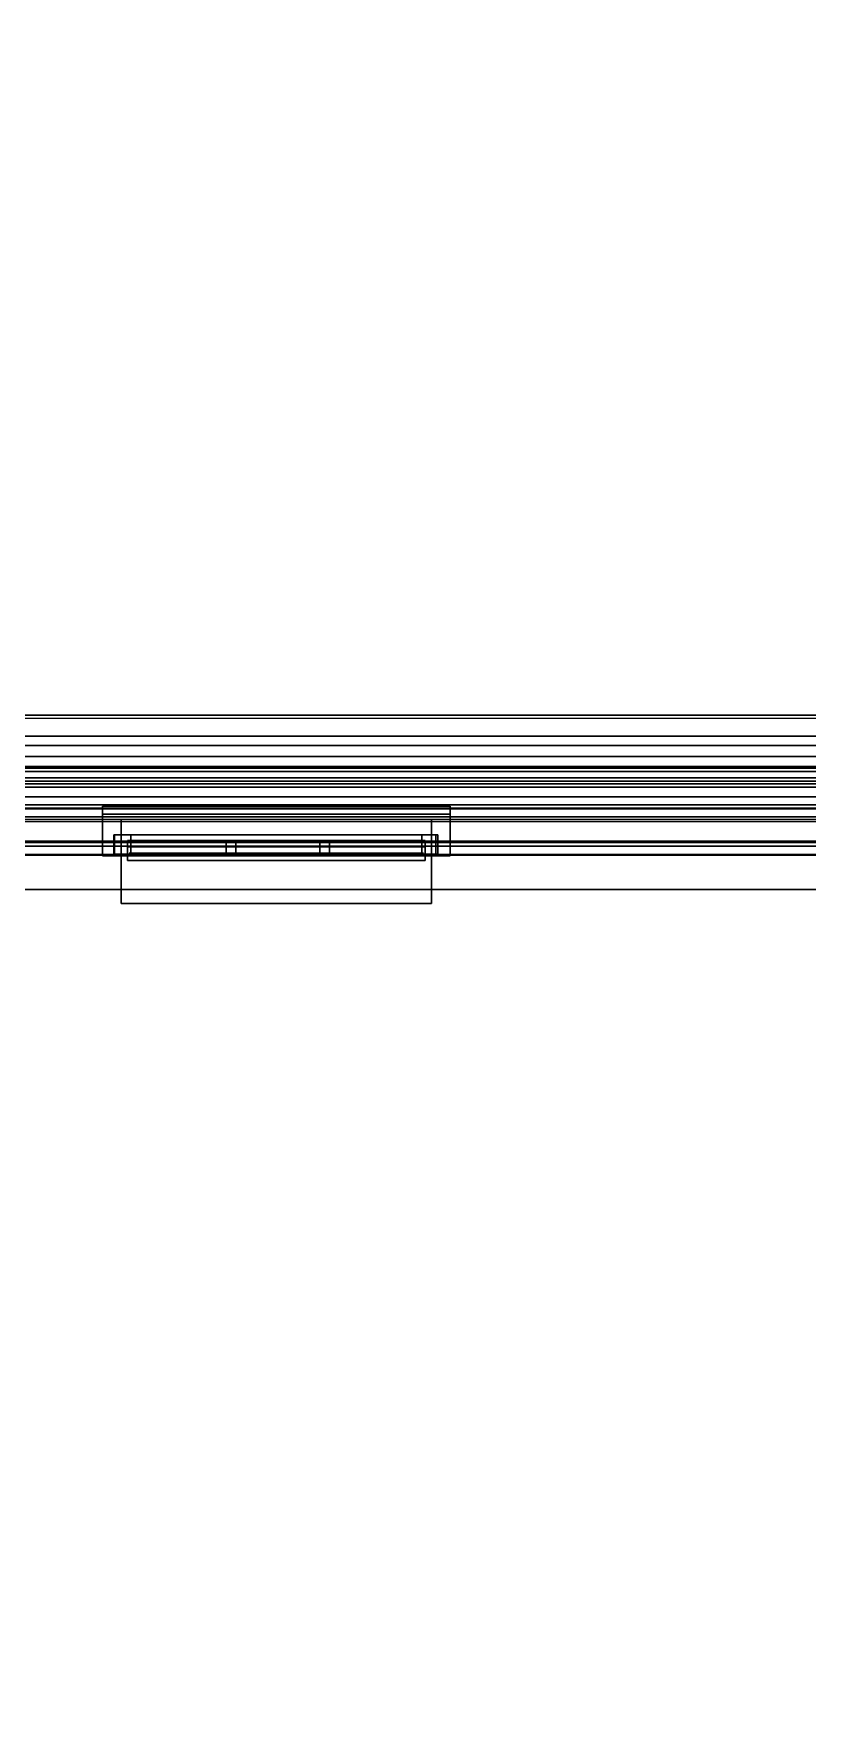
# Model space of a CAD drawing. Extents: x -152 to 154, y -106 to 95.
# Drawn here: x -74 to -50, y 43.2 to 95 of the extents above; entities that cross this region are included whole.
import ezdxf

# ---------------------------------------------------------------- set-up
doc = ezdxf.new("R2010")
doc.units = 0
for name, color, linetype in [('GLASS', 19, 'CONTINUOUS'), ('GROUND1', 253, 'CONTINUOUS'), ('ROOF1', 37, 'CONTINUOUS'), ('ROOF2', 59, 'CONTINUOUS'), ('WALL', 254, 'CONTINUOUS'), ('WALLBASE', 250, 'CONTINUOUS'), ('WALLCOV', 37, 'CONTINUOUS'), ('WALLVERT', 37, 'CONTINUOUS'), ('WINDOW', 9, 'CONTINUOUS')]:
    doc.layers.add(name, color=color, linetype=linetype)

msp = doc.modelspace()

# ---------------------------------------------------------------- linework, layer by layer
at = {"layer": 'GLASS'}
for points in [[(-71, 69.623505, 87), (-61.900002, 69.623505, 87), (-61.900002, 69.623505, 61), (-71, 69.623505, 61)], [(-71, 69.623505, 50), (-61.900002, 69.623505, 50), (-61.900002, 69.623505, 24), (-71, 69.623505, 24)], [(-71, 69.623505, 16.5), (-61.900002, 69.623505, 16.5), (-61.900002, 69.623505, 5.5), (-71, 69.623505, 5.5)]]:
    msp.add_3dface(points, dxfattribs=at)
at = {"layer": 'GROUND1', "invisible_edges": 8}
for points in [[(-151.5, 95, -0.075062), (-151.5, -80, -0.075062), (153.5, 95, -0.075062)], [(-151.5, -80, -0.075062), (-56.949997, -80, -0.075062), (153.5, 95, -0.075062)], [(-56.949997, -80, -0.075062), (-56.949997, -106, -0.075062), (153.5, 95, -0.075062)], [(153.5, 95, -0.075062), (-56.949997, -106, -0.075062), (58.949997, -80, -0.075062)]]:
    msp.add_3dface(points, dxfattribs=at)
at = {"layer": 'ROOF1'}
msp.add_3dface([(-81.527527, 10, 135.704529), (0.5, 10, 135.704529), (0.5, 70, 105.704536), (-126.5, 70, 105.704536)], dxfattribs=at)
at = {"layer": 'ROOF2'}
msp.add_3dface([(132.100006, -55.5, 107.236023), (132.100006, 73.800003, 107.236023), (-130, 73.800003, 107.236023), (-130, -55.5, 107.236023)], dxfattribs=at)
at = {"layer": 'WALL', "invisible_edges": 8}
for points in [[(-61.650002, 70.668549, 87.199997), (-77.75, 70.668549, 100), (-55.25, 70.668549, 100)], [(-71.25, 70.668549, 87.199997), (-77.75, 70.668549, 100), (-61.650002, 70.668549, 87.199997)], [(-71.25, 70.668549, 60.800003), (-77.75, 70.668549, 100), (-71.25, 70.668549, 87.199997)], [(-77.75, 70.668549, 55), (-71.25, 70.668549, 60.800003), (-55.25, 70.668549, 55)], [(-77.75, 70.668549, 55), (-77.75, 70.668549, 100), (-71.25, 70.668549, 60.800003)], [(-61.650002, 70.668549, 50.200001), (-77.75, 70.668549, 55), (-55.25, 70.668549, 55)], [(-71.25, 70.668549, 50.200001), (-77.75, 70.668549, 55), (-61.650002, 70.668549, 50.200001)], [(-71.25, 70.668549, 23.800003), (-77.75, 70.668549, 55), (-71.25, 70.668549, 50.200001)], [(-77.75, 70.668549, 19), (-71.25, 70.668549, 23.800003), (-55.25, 70.668549, 19)], [(-77.75, 70.668549, 19), (-77.75, 70.668549, 55), (-71.25, 70.668549, 23.800003)], [(-55.25, 70.668549, 55), (-71.25, 70.668549, 60.800003), (-61.650002, 70.668549, 60.800003)], [(-55.25, 70.668549, 19), (-71.25, 70.668549, 23.800003), (-61.650002, 70.668549, 23.800003)], [(-55.25, 70.668549, 55), (-61.650002, 70.668549, 87.199997), (-55.25, 70.668549, 100)], [(-55.25, 70.668549, 55), (-61.650002, 70.668549, 60.800003), (-61.650002, 70.668549, 87.199997)], [(-55.25, 70.668549, 19), (-61.650002, 70.668549, 50.200001), (-55.25, 70.668549, 55)], [(-55.25, 70.668549, 19), (-61.650002, 70.668549, 23.800003), (-61.650002, 70.668549, 50.200001)], [(-39.150002, 70.668549, 87.199997), (-55.25, 70.668549, 100), (-32.75, 70.668549, 100)], [(-48.75, 70.668549, 87.199997), (-55.25, 70.668549, 100), (-39.150002, 70.668549, 87.199997)], [(-48.75, 70.668549, 60.800003), (-55.25, 70.668549, 100), (-48.75, 70.668549, 87.199997)], [(-55.25, 70.668549, 55), (-48.75, 70.668549, 60.800003), (-32.75, 70.668549, 55)], [(-55.25, 70.668549, 55), (-55.25, 70.668549, 100), (-48.75, 70.668549, 60.800003)], [(-39.150002, 70.668549, 50.200001), (-55.25, 70.668549, 55), (-32.75, 70.668549, 55)], [(-48.75, 70.668549, 50.200001), (-55.25, 70.668549, 55), (-39.150002, 70.668549, 50.200001)], [(-48.75, 70.668549, 23.800003), (-55.25, 70.668549, 55), (-48.75, 70.668549, 50.200001)], [(-55.25, 70.668549, 19), (-48.75, 70.668549, 23.800003), (-32.75, 70.668549, 19)], [(-55.25, 70.668549, 19), (-55.25, 70.668549, 55), (-48.75, 70.668549, 23.800003)]]:
    msp.add_3dface(points, dxfattribs=at)
at = {"layer": 'WALL'}
for points in [[(-61.650002, 70.668549, 60.800003), (-71.25, 70.668549, 60.800003), (-71.25, 68.068542, 60.800003), (-61.650002, 68.068542, 60.800003)], [(-71.25, 70.668549, 60.800003), (-71.25, 70.668549, 87.199997), (-71.25, 68.068542, 87.199997), (-71.25, 68.068542, 60.800003)], [(-71.25, 70.668549, 87.199997), (-61.650002, 70.668549, 87.199997), (-61.650002, 68.068542, 87.199997), (-71.25, 68.068542, 87.199997)], [(-61.650002, 70.668549, 23.800003), (-71.25, 70.668549, 23.800003), (-71.25, 68.068542, 23.800003), (-61.650002, 68.068542, 23.800003)], [(-71.25, 70.668549, 23.800003), (-71.25, 70.668549, 50.200001), (-71.25, 68.068542, 50.200001), (-71.25, 68.068542, 23.800003)], [(-71.25, 70.668549, 50.200001), (-61.650002, 70.668549, 50.200001), (-61.650002, 68.068542, 50.200001), (-71.25, 68.068542, 50.200001)], [(-61.650002, 68.068542, 87.199997), (-61.650002, 70.668549, 87.199997), (-61.650002, 70.668549, 60.800003), (-61.650002, 68.068542, 60.800003)], [(-61.650002, 68.068542, 50.200001), (-61.650002, 70.668549, 50.200001), (-61.650002, 70.668549, 23.800003), (-61.650002, 68.068542, 23.800003)]]:
    msp.add_3dface(points, dxfattribs=at)
at = {"layer": 'WALLBASE', "invisible_edges": 8}
for points in [[(-61.650002, 70.668549, 16.700001), (-77.75, 70.668549, 19), (-55.25, 70.668549, 19)], [(-71.25, 70.668549, 16.700001), (-77.75, 70.668549, 19), (-61.650002, 70.668549, 16.700001)], [(-71.25, 70.668549, 5.300003), (-77.75, 70.668549, 19), (-71.25, 70.668549, 16.700001)], [(-77.75, 70.668549, -0.5), (-71.25, 70.668549, 5.300003), (-55.25, 70.668549, -0.5)], [(-77.75, 70.668549, -0.5), (-77.75, 70.668549, 19), (-71.25, 70.668549, 5.300003)], [(-55.25, 70.668549, -0.5), (-71.25, 70.668549, 5.300003), (-61.650002, 70.668549, 5.300003)], [(-55.25, 70.668549, -0.5), (-61.650002, 70.668549, 16.700001), (-55.25, 70.668549, 19)], [(-55.25, 70.668549, -0.5), (-61.650002, 70.668549, 5.300003), (-61.650002, 70.668549, 16.700001)], [(-39.150002, 70.668549, 16.700001), (-55.25, 70.668549, 19), (-32.75, 70.668549, 19)], [(-48.75, 70.668549, 16.700001), (-55.25, 70.668549, 19), (-39.150002, 70.668549, 16.700001)], [(-48.75, 70.668549, 5.300003), (-55.25, 70.668549, 19), (-48.75, 70.668549, 16.700001)], [(-55.25, 70.668549, -0.5), (-48.75, 70.668549, 5.300003), (-32.75, 70.668549, -0.5)], [(-55.25, 70.668549, -0.5), (-55.25, 70.668549, 19), (-48.75, 70.668549, 5.300003)]]:
    msp.add_3dface(points, dxfattribs=at)
at = {"layer": 'WALLBASE'}
for points in [[(-61.650002, 70.668549, 5.300003), (-71.25, 70.668549, 5.300003), (-71.25, 68.068542, 5.300003), (-61.650002, 68.068542, 5.300003)], [(-71.25, 70.668549, 5.300003), (-71.25, 70.668549, 16.700001), (-71.25, 68.068542, 16.700001), (-71.25, 68.068542, 5.300003)], [(-71.25, 70.668549, 16.700001), (-61.650002, 70.668549, 16.700001), (-61.650002, 68.068542, 16.700001), (-71.25, 68.068542, 16.700001)], [(-61.650002, 68.068542, 16.700001), (-61.650002, 70.668549, 16.700001), (-61.650002, 70.668549, 5.300003), (-61.650002, 68.068542, 5.300003)]]:
    msp.add_3dface(points, dxfattribs=at)
at = {"layer": 'WALLCOV'}
for points in [[(-130.502228, 73.902222, 106.785728), (-130.507172, 73.907181, 107.244904), (132.107178, 73.907181, 107.244904), (132.102219, 73.902222, 106.785728)], [(-129.845337, 73.245331, 106.677689), (-130.502228, 73.902222, 106.785728), (132.102219, 73.902222, 106.785728), (131.445328, 73.245331, 106.677689)], [(-129.559723, 72.959724, 106.434586), (-129.845337, 73.245331, 106.677689), (131.445328, 73.245331, 106.677689), (131.159729, 72.959724, 106.434586)], [(-129.21701, 72.617004, 106.029434), (-129.559723, 72.959724, 106.056442), (131.159729, 72.959724, 106.056442), (130.817001, 72.617004, 106.029434)], [(-129.559723, 72.959724, 106.056442), (-129.559723, 72.959724, 106.434586), (131.159729, 72.959724, 106.434586), (131.159729, 72.959724, 106.056442)], [(-128.874268, 72.274277, 105.273132), (-129.21701, 72.617004, 105.543243), (130.817001, 72.617004, 105.543243), (130.474274, 72.274277, 105.273132)], [(-129.21701, 72.617004, 105.543243), (-129.21701, 72.617004, 106.029434), (130.817001, 72.617004, 106.029434), (130.817001, 72.617004, 105.543243)], [(-128.267181, 71.667175, 99.524506), (-128.912964, 72.312965, 99.524506), (130.51297, 72.312965, 99.524506), (129.867172, 71.667175, 99.524506)], [(-128.912964, 72.312965, 99.524506), (-128.912964, 72.312965, 99.766678), (130.51297, 72.312965, 99.766678), (130.51297, 72.312965, 99.524506)], [(-128.912964, 72.312965, 99.766678), (-128.751526, 72.15152, 100.008842), (130.351517, 72.15152, 100.008842), (130.51297, 72.312965, 99.766678)], [(-126.44664, 69.846642, 105.219116), (-128.874268, 72.274277, 105.273132), (130.474274, 72.274277, 105.273132), (128.046646, 69.846642, 105.219116)], [(-128.563171, 71.963165, 100.789169), (-128.859146, 72.259148, 101.246597), (130.459152, 72.259148, 101.246597), (130.163162, 71.963165, 100.789169)], [(-128.859146, 72.259148, 101.246597), (-128.455536, 71.85553, 101.273506), (130.055527, 71.85553, 101.273506), (130.459152, 72.259148, 101.246597)], [(-128.751526, 72.15152, 100.008842), (-128.751526, 72.15152, 100.600815), (130.351517, 72.15152, 100.600815), (130.351517, 72.15152, 100.008842)], [(-128.751526, 72.15152, 100.600815), (-128.374817, 71.774811, 100.627716), (129.974808, 71.774811, 100.627716), (130.351517, 72.15152, 100.600815)], [(-128.374817, 71.774811, 100.627716), (-128.563171, 71.963165, 100.789169), (130.163162, 71.963165, 100.789169), (129.974808, 71.774811, 100.627716)], [(-128.455536, 71.85553, 101.273506), (-128.267181, 71.667175, 101.085152), (129.867172, 71.667175, 101.085152), (130.055527, 71.85553, 101.273506)], [(-127.971191, 71.371193, 100.035751), (-128.267181, 71.667175, 99.524506), (129.867172, 71.667175, 99.524506), (129.571198, 71.371193, 100.035751)], [(-128.267181, 71.667175, 101.085152), (-127.621391, 71.021393, 101.246597), (129.22139, 71.021393, 101.246597), (129.867172, 71.667175, 101.085152)], [(-127.199997, 70.599998, 100.1269), (-127.971191, 71.371193, 100.035751), (129.571198, 71.371193, 100.035751), (128.800003, 70.599998, 100.1269)], [(-127.271591, 70.671593, 102.591988), (-127.729019, 71.129021, 102.834152), (129.329025, 71.129021, 102.834152), (128.871597, 70.671593, 102.591988)], [(-127.729019, 71.129021, 102.834152), (-126.560883, 69.960884, 102.896202), (128.160889, 69.960884, 102.896202), (129.329025, 71.129021, 102.834152)], [(-127.621391, 71.021393, 101.246597), (-127.35231, 70.752312, 101.085152), (128.952316, 70.752312, 101.085152), (129.22139, 71.021393, 101.246597)], [(-127.35231, 70.752312, 101.085152), (-127.271591, 70.671593, 102.591988), (128.871597, 70.671593, 102.591988), (128.952316, 70.752312, 101.085152)], [(-126.560883, 69.960884, 102.896202), (-126.189598, 69.5896, 103.112289), (127.789597, 69.5896, 103.112289), (128.160889, 69.960884, 102.896202)], [(-126.161041, 69.561043, 104.949005), (-126.44664, 69.846642, 105.219116), (128.046646, 69.846642, 105.219116), (127.761047, 69.561043, 104.949005)], [(-126.189598, 69.5896, 103.112289), (-126.161041, 69.561043, 104.949005), (127.761047, 69.561043, 104.949005), (127.789597, 69.5896, 103.112289)]]:
    msp.add_3dface(points, dxfattribs=at)
at = {"layer": 'WALLVERT'}
for points in [[(122.5, 68.5, 22), (122.5, 71, 22), (-122.5, 71, 22), (-122.5, 68.5, 22)], [(-122.5, 71, 19), (122.5, 71, 19), (122.5, 68.5, 19), (-122.5, 68.5, 19)], [(-122.5, 71, 22), (122.5, 71, 22), (122.5, 71, 19), (-122.5, 71, 19)], [(122.5, 68.5, 19), (122.5, 68.5, 22), (-122.5, 68.5, 22), (-122.5, 68.5, 19)]]:
    msp.add_3dface(points, dxfattribs=at)
at = {"layer": 'WINDOW'}
for points in [[(-71.825745, 71.07782, 60.849998), (-61.074257, 71.07782, 60.849998), (-61.074257, 69.545197, 60.849998), (-71.825745, 69.545197, 60.849998)], [(-71.825745, 71.07782, 61.024178), (-71.825745, 70.840797, 61.025642), (-71.825745, 70.836784, 61.150002), (-71.825745, 70.839424, 61.025002)], [(-71.825745, 71.07782, 60.849998), (-71.825745, 71.07782, 61.024178), (-61.074257, 71.07782, 61.024178), (-61.074257, 71.07782, 60.849998)], [(-61.074257, 70.839424, 61.025002), (-61.074257, 71.07782, 61.024178), (-71.825745, 71.07782, 61.024178), (-71.825745, 70.839424, 61.025002)], [(-61.074257, 69.545197, 60.849998), (-61.074257, 71.07782, 60.849998), (-71.825745, 71.07782, 60.849998), (-71.825745, 69.545197, 60.849998)], [(-71.825745, 70.836784, 60.550003), (-71.825745, 70.840797, 60.674355), (-71.825745, 71.07782, 60.675819), (-71.825745, 70.839424, 60.675003)], [(-61.074257, 71.07782, 60.675819), (-71.825745, 71.07782, 60.675819), (-71.825745, 71.07782, 60.849998), (-61.074257, 71.07782, 60.849998)], [(-71.825745, 71.07782, 60.675819), (-61.074257, 71.07782, 60.675819), (-61.074257, 70.839424, 60.675003), (-71.825745, 70.839424, 60.675003)], [(-71.825745, 71.07782, 23.849998), (-61.074257, 71.07782, 23.849998), (-61.074257, 69.545197, 23.849998), (-71.825745, 69.545197, 23.849998)], [(-71.825745, 71.07782, 24.024178), (-71.825745, 70.840797, 24.025642), (-71.825745, 70.836784, 24.150002), (-71.825745, 70.839424, 24.025002)], [(-71.825745, 71.07782, 23.849998), (-71.825745, 71.07782, 24.024178), (-61.074257, 71.07782, 24.024178), (-61.074257, 71.07782, 23.849998)], [(-61.074257, 70.839424, 24.025002), (-61.074257, 71.07782, 24.024178), (-71.825745, 71.07782, 24.024178), (-71.825745, 70.839424, 24.025002)], [(-61.074257, 69.545197, 23.849998), (-61.074257, 71.07782, 23.849998), (-71.825745, 71.07782, 23.849998), (-71.825745, 69.545197, 23.849998)], [(-71.825745, 70.836784, 23.550003), (-71.825745, 70.840797, 23.674355), (-71.825745, 71.07782, 23.675819), (-71.825745, 70.839424, 23.675003)], [(-61.074257, 71.07782, 23.675819), (-71.825745, 71.07782, 23.675819), (-71.825745, 71.07782, 23.849998), (-61.074257, 71.07782, 23.849998)], [(-71.825745, 71.07782, 23.675819), (-61.074257, 71.07782, 23.675819), (-61.074257, 70.839424, 23.675003), (-71.825745, 70.839424, 23.675003)], [(-71.825745, 71.07782, 5.349998), (-61.074257, 71.07782, 5.349998), (-61.074257, 69.545197, 5.349998), (-71.825745, 69.545197, 5.349998)], [(-71.825745, 71.07782, 5.524178), (-71.825745, 70.840797, 5.525642), (-71.825745, 70.836784, 5.650002), (-71.825745, 70.839424, 5.525002)], [(-71.825745, 71.07782, 5.349998), (-71.825745, 71.07782, 5.524178), (-61.074257, 71.07782, 5.524178), (-61.074257, 71.07782, 5.349998)], [(-61.074257, 70.839424, 5.525002), (-61.074257, 71.07782, 5.524178), (-71.825745, 71.07782, 5.524178), (-71.825745, 70.839424, 5.525002)], [(-61.074257, 69.545197, 5.349998), (-61.074257, 71.07782, 5.349998), (-71.825745, 71.07782, 5.349998), (-71.825745, 69.545197, 5.349998)], [(-71.825745, 70.836784, 5.050003), (-71.825745, 70.840797, 5.174355), (-71.825745, 71.07782, 5.175819), (-71.825745, 70.839424, 5.175003)], [(-61.074257, 71.07782, 5.175819), (-71.825745, 71.07782, 5.175819), (-71.825745, 71.07782, 5.349998), (-61.074257, 71.07782, 5.349998)], [(-71.825745, 71.07782, 5.175819), (-61.074257, 71.07782, 5.175819), (-61.074257, 70.839424, 5.175003), (-71.825745, 70.839424, 5.175003)], [(-71.825745, 70.839424, 61.025002), (-71.825745, 70.836784, 61.150002), (-61.074257, 70.836784, 61.150002), (-61.074257, 70.839424, 61.025002)], [(-61.074257, 70.836784, 60.550003), (-71.825745, 70.836784, 60.550003), (-71.825745, 70.839424, 60.675003), (-61.074257, 70.839424, 60.675003)], [(-71.825745, 70.839424, 24.025002), (-71.825745, 70.836784, 24.150002), (-61.074257, 70.836784, 24.150002), (-61.074257, 70.839424, 24.025002)], [(-61.074257, 70.836784, 23.550003), (-71.825745, 70.836784, 23.550003), (-71.825745, 70.839424, 23.675003), (-61.074257, 70.839424, 23.675003)], [(-71.825745, 70.839424, 5.525002), (-71.825745, 70.836784, 5.650002), (-61.074257, 70.836784, 5.650002), (-61.074257, 70.839424, 5.525002)], [(-61.074257, 70.836784, 5.050003), (-71.825745, 70.836784, 5.050003), (-71.825745, 70.839424, 5.175003), (-61.074257, 70.839424, 5.175003)], [(-61.074257, 69.545197, 61.150002), (-61.074257, 70.836784, 61.150002), (-71.825745, 70.836784, 61.150002), (-71.825745, 69.545197, 61.150002)], [(-71.825745, 70.836784, 60.550003), (-61.074257, 70.836784, 60.550003), (-61.074257, 69.545197, 60.550003), (-71.825745, 69.545197, 60.550003)], [(-61.074257, 69.545197, 24.150002), (-61.074257, 70.836784, 24.150002), (-71.825745, 70.836784, 24.150002), (-71.825745, 69.545197, 24.150002)], [(-71.825745, 70.836784, 23.550003), (-61.074257, 70.836784, 23.550003), (-61.074257, 69.545197, 23.550003), (-71.825745, 69.545197, 23.550003)], [(-61.074257, 69.545197, 5.650002), (-61.074257, 70.836784, 5.650002), (-71.825745, 70.836784, 5.650002), (-71.825745, 69.545197, 5.650002)], [(-71.825745, 70.836784, 5.050003), (-61.074257, 70.836784, 5.050003), (-61.074257, 69.545197, 5.050003), (-71.825745, 69.545197, 5.050003)], [(-61.511002, 69.599998, 87.5), (-61.511002, 70.199997, 87.5), (-71.473, 70.199997, 87.5), (-71.473, 69.599998, 87.5)], [(-71.473, 70.199997, 87.5), (-71.473, 70.199997, 87), (-71.473, 69.599998, 87), (-71.473, 69.599998, 87.5)], [(-61.511002, 70.199997, 87.5), (-61.511002, 70.199997, 87), (-71.473, 70.199997, 87), (-71.473, 70.199997, 87.5)], [(-71.473, 70.199997, 87), (-61.511002, 70.199997, 87), (-61.511002, 69.599998, 87), (-71.473, 69.599998, 87)], [(-61.511002, 69.599998, 50.5), (-61.511002, 70.199997, 50.5), (-71.473, 70.199997, 50.5), (-71.473, 69.599998, 50.5)], [(-71.473, 70.199997, 50.5), (-71.473, 70.199997, 50), (-71.473, 69.599998, 50), (-71.473, 69.599998, 50.5)], [(-61.511002, 70.199997, 50.5), (-61.511002, 70.199997, 50), (-71.473, 70.199997, 50), (-71.473, 70.199997, 50.5)], [(-71.473, 70.199997, 50), (-61.511002, 70.199997, 50), (-61.511002, 69.599998, 50), (-71.473, 69.599998, 50)], [(-61.511002, 69.599998, 17), (-61.511002, 70.199997, 17), (-71.473, 70.199997, 17), (-71.473, 69.599998, 17)], [(-71.473, 70.199997, 17), (-71.473, 70.199997, 16.5), (-71.473, 69.599998, 16.5), (-71.473, 69.599998, 17)], [(-61.511002, 70.199997, 17), (-61.511002, 70.199997, 16.5), (-71.473, 70.199997, 16.5), (-71.473, 70.199997, 17)], [(-71.473, 70.199997, 16.5), (-61.511002, 70.199997, 16.5), (-61.511002, 69.599998, 16.5), (-71.473, 69.599998, 16.5)], [(-71.449997, 69.599998, 87.488998), (-71.449997, 70.199997, 87.488998), (-71.449997, 70.199997, 60.626999), (-71.449997, 69.599998, 60.626999)], [(-71.449997, 70.199997, 60.626999), (-70.949997, 70.199997, 60.626999), (-70.949997, 69.599998, 60.626999), (-71.449997, 69.599998, 60.626999)], [(-71.449997, 70.199997, 87.488998), (-70.949997, 70.199997, 87.488998), (-70.949997, 70.199997, 60.626999), (-71.449997, 70.199997, 60.626999)], [(-70.949997, 69.599998, 87.488998), (-70.949997, 70.199997, 87.488998), (-71.449997, 70.199997, 87.488998), (-71.449997, 69.599998, 87.488998)], [(-71.449997, 69.599998, 50.488998), (-71.449997, 70.199997, 50.488998), (-71.449997, 70.199997, 23.626999), (-71.449997, 69.599998, 23.626999)], [(-71.449997, 70.199997, 23.626999), (-70.949997, 70.199997, 23.626999), (-70.949997, 69.599998, 23.626999), (-71.449997, 69.599998, 23.626999)], [(-71.449997, 70.199997, 50.488998), (-70.949997, 70.199997, 50.488998), (-70.949997, 70.199997, 23.626999), (-71.449997, 70.199997, 23.626999)], [(-70.949997, 69.599998, 50.488998), (-70.949997, 70.199997, 50.488998), (-71.449997, 70.199997, 50.488998), (-71.449997, 69.599998, 50.488998)], [(-71.449997, 69.599998, 16.988998), (-71.449997, 70.199997, 16.988998), (-71.449997, 70.199997, 5.126999), (-71.449997, 69.599998, 5.126999)], [(-71.449997, 70.199997, 5.126999), (-70.949997, 70.199997, 5.126999), (-70.949997, 69.599998, 5.126999), (-71.449997, 69.599998, 5.126999)], [(-71.449997, 70.199997, 16.988998), (-70.949997, 70.199997, 16.988998), (-70.949997, 70.199997, 5.126999), (-71.449997, 70.199997, 5.126999)], [(-70.949997, 69.599998, 16.988998), (-70.949997, 70.199997, 16.988998), (-71.449997, 70.199997, 16.988998), (-71.449997, 69.599998, 16.988998)], [(-61.849998, 69.599998, 64.75), (-61.849998, 70.023506, 64.75), (-71.050003, 70.023506, 64.75), (-71.050003, 69.599998, 64.75)], [(-71.050003, 70.023506, 64.449997), (-61.849998, 70.023506, 64.449997), (-61.849998, 69.599998, 64.449997), (-71.050003, 69.599998, 64.449997)], [(-71.050003, 70.023506, 64.75), (-71.050003, 70.023506, 64.449997), (-71.050003, 69.599998, 64.449997), (-71.050003, 69.599998, 64.75)], [(-61.849998, 70.023506, 64.75), (-61.849998, 70.023506, 64.449997), (-71.050003, 70.023506, 64.449997), (-71.050003, 70.023506, 64.75)], [(-61.849998, 69.599998, 68.550003), (-61.849998, 70.023506, 68.550003), (-71.050003, 70.023506, 68.550003), (-71.050003, 69.599998, 68.550003)], [(-71.050003, 70.023506, 68.25), (-61.849998, 70.023506, 68.25), (-61.849998, 69.599998, 68.25), (-71.050003, 69.599998, 68.25)], [(-71.050003, 70.023506, 68.550003), (-71.050003, 70.023506, 68.25), (-71.050003, 69.599998, 68.25), (-71.050003, 69.599998, 68.550003)], [(-61.849998, 70.023506, 68.550003), (-61.849998, 70.023506, 68.25), (-71.050003, 70.023506, 68.25), (-71.050003, 70.023506, 68.550003)], [(-61.849998, 69.599998, 72.601501), (-61.849998, 70.023506, 72.601501), (-71.050003, 70.023506, 72.601501), (-71.050003, 69.599998, 72.601501)], [(-71.050003, 70.023506, 71.998505), (-61.849998, 70.023506, 71.998505), (-61.849998, 69.599998, 71.998505), (-71.050003, 69.599998, 71.998505)], [(-71.050003, 70.023506, 72.601501), (-71.050003, 70.023506, 71.998505), (-71.050003, 69.599998, 71.998505), (-71.050003, 69.599998, 72.601501)], [(-61.849998, 70.023506, 72.601501), (-61.849998, 70.023506, 71.998505), (-71.050003, 70.023506, 71.998505), (-71.050003, 70.023506, 72.601501)], [(-61.849998, 69.599998, 76.150002), (-61.849998, 70.023506, 76.150002), (-71.050003, 70.023506, 76.150002), (-71.050003, 69.599998, 76.150002)], [(-71.050003, 70.023506, 75.849998), (-61.849998, 70.023506, 75.849998), (-61.849998, 69.599998, 75.849998), (-71.050003, 69.599998, 75.849998)], [(-71.050003, 70.023506, 76.150002), (-71.050003, 70.023506, 75.849998), (-71.050003, 69.599998, 75.849998), (-71.050003, 69.599998, 76.150002)], [(-61.849998, 70.023506, 76.150002), (-61.849998, 70.023506, 75.849998), (-71.050003, 70.023506, 75.849998), (-71.050003, 70.023506, 76.150002)], [(-61.849998, 69.599998, 79.75), (-61.849998, 70.023506, 79.75), (-71.050003, 70.023506, 79.75), (-71.050003, 69.599998, 79.75)], [(-71.050003, 70.023506, 79.449997), (-61.849998, 70.023506, 79.449997), (-61.849998, 69.599998, 79.449997), (-71.050003, 69.599998, 79.449997)], [(-71.050003, 70.023506, 79.75), (-71.050003, 70.023506, 79.449997), (-71.050003, 69.599998, 79.449997), (-71.050003, 69.599998, 79.75)], [(-61.849998, 70.023506, 79.75), (-61.849998, 70.023506, 79.449997), (-71.050003, 70.023506, 79.449997), (-71.050003, 70.023506, 79.75)], [(-61.849998, 69.599998, 83.550003), (-61.849998, 70.023506, 83.550003), (-71.050003, 70.023506, 83.550003), (-71.050003, 69.599998, 83.550003)], [(-71.050003, 70.023506, 83.25), (-61.849998, 70.023506, 83.25), (-61.849998, 69.599998, 83.25), (-71.050003, 69.599998, 83.25)], [(-71.050003, 70.023506, 83.550003), (-71.050003, 70.023506, 83.25), (-71.050003, 69.599998, 83.25), (-71.050003, 69.599998, 83.550003)], [(-61.849998, 70.023506, 83.550003), (-61.849998, 70.023506, 83.25), (-71.050003, 70.023506, 83.25), (-71.050003, 70.023506, 83.550003)], [(-61.849998, 69.599998, 27.75), (-61.849998, 70.023506, 27.75), (-71.050003, 70.023506, 27.75), (-71.050003, 69.599998, 27.75)], [(-71.050003, 70.023506, 27.450001), (-61.849998, 70.023506, 27.450001), (-61.849998, 69.599998, 27.450001), (-71.050003, 69.599998, 27.450001)], [(-71.050003, 70.023506, 27.75), (-71.050003, 70.023506, 27.450001), (-71.050003, 69.599998, 27.450001), (-71.050003, 69.599998, 27.75)], [(-61.849998, 70.023506, 27.75), (-61.849998, 70.023506, 27.450001), (-71.050003, 70.023506, 27.450001), (-71.050003, 70.023506, 27.75)], [(-61.849998, 69.599998, 31.549999), (-61.849998, 70.023506, 31.549999), (-71.050003, 70.023506, 31.549999), (-71.050003, 69.599998, 31.549999)], [(-71.050003, 70.023506, 31.25), (-61.849998, 70.023506, 31.25), (-61.849998, 69.599998, 31.25), (-71.050003, 69.599998, 31.25)], [(-71.050003, 70.023506, 31.549999), (-71.050003, 70.023506, 31.25), (-71.050003, 69.599998, 31.25), (-71.050003, 69.599998, 31.549999)], [(-61.849998, 70.023506, 31.549999), (-61.849998, 70.023506, 31.25), (-71.050003, 70.023506, 31.25), (-71.050003, 70.023506, 31.549999)], [(-61.849998, 69.599998, 35.601501), (-61.849998, 70.023506, 35.601501), (-71.050003, 70.023506, 35.601501), (-71.050003, 69.599998, 35.601501)], [(-71.050003, 70.023506, 34.998501), (-61.849998, 70.023506, 34.998501), (-61.849998, 69.599998, 34.998501), (-71.050003, 69.599998, 34.998501)], [(-71.050003, 70.023506, 35.601501), (-71.050003, 70.023506, 34.998501), (-71.050003, 69.599998, 34.998501), (-71.050003, 69.599998, 35.601501)], [(-61.849998, 70.023506, 35.601501), (-61.849998, 70.023506, 34.998501), (-71.050003, 70.023506, 34.998501), (-71.050003, 70.023506, 35.601501)], [(-61.849998, 69.599998, 39.150002), (-61.849998, 70.023506, 39.150002), (-71.050003, 70.023506, 39.150002), (-71.050003, 69.599998, 39.150002)], [(-71.050003, 70.023506, 38.849998), (-61.849998, 70.023506, 38.849998), (-61.849998, 69.599998, 38.849998), (-71.050003, 69.599998, 38.849998)], [(-71.050003, 70.023506, 39.150002), (-71.050003, 70.023506, 38.849998), (-71.050003, 69.599998, 38.849998), (-71.050003, 69.599998, 39.150002)], [(-61.849998, 70.023506, 39.150002), (-61.849998, 70.023506, 38.849998), (-71.050003, 70.023506, 38.849998), (-71.050003, 70.023506, 39.150002)], [(-61.849998, 69.599998, 42.75), (-61.849998, 70.023506, 42.75), (-71.050003, 70.023506, 42.75), (-71.050003, 69.599998, 42.75)], [(-71.050003, 70.023506, 42.450001), (-61.849998, 70.023506, 42.450001), (-61.849998, 69.599998, 42.450001), (-71.050003, 69.599998, 42.450001)], [(-71.050003, 70.023506, 42.75), (-71.050003, 70.023506, 42.450001), (-71.050003, 69.599998, 42.450001), (-71.050003, 69.599998, 42.75)], [(-61.849998, 70.023506, 42.75), (-61.849998, 70.023506, 42.450001), (-71.050003, 70.023506, 42.450001), (-71.050003, 70.023506, 42.75)], [(-61.849998, 69.599998, 46.549999), (-61.849998, 70.023506, 46.549999), (-71.050003, 70.023506, 46.549999), (-71.050003, 69.599998, 46.549999)], [(-71.050003, 70.023506, 46.25), (-61.849998, 70.023506, 46.25), (-61.849998, 69.599998, 46.25), (-71.050003, 69.599998, 46.25)], [(-71.050003, 70.023506, 46.549999), (-71.050003, 70.023506, 46.25), (-71.050003, 69.599998, 46.25), (-71.050003, 69.599998, 46.549999)], [(-61.849998, 70.023506, 46.549999), (-61.849998, 70.023506, 46.25), (-71.050003, 70.023506, 46.25), (-71.050003, 70.023506, 46.549999)], [(-61.849998, 69.599998, 9.25), (-61.849998, 70.023506, 9.25), (-71.050003, 70.023506, 9.25), (-71.050003, 69.599998, 9.25)], [(-71.050003, 70.023506, 8.950001), (-61.849998, 70.023506, 8.950001), (-61.849998, 69.599998, 8.950001), (-71.050003, 69.599998, 8.950001)], [(-71.050003, 70.023506, 9.25), (-71.050003, 70.023506, 8.950001), (-71.050003, 69.599998, 8.950001), (-71.050003, 69.599998, 9.25)], [(-61.849998, 70.023506, 9.25), (-61.849998, 70.023506, 8.950001), (-71.050003, 70.023506, 8.950001), (-71.050003, 70.023506, 9.25)], [(-61.849998, 69.599998, 13.049999), (-61.849998, 70.023506, 13.049999), (-71.050003, 70.023506, 13.049999), (-71.050003, 69.599998, 13.049999)], [(-71.050003, 70.023506, 12.75), (-61.849998, 70.023506, 12.75), (-61.849998, 69.599998, 12.75), (-71.050003, 69.599998, 12.75)], [(-71.050003, 70.023506, 13.049999), (-71.050003, 70.023506, 12.75), (-71.050003, 69.599998, 12.75), (-71.050003, 69.599998, 13.049999)], [(-61.849998, 70.023506, 13.049999), (-61.849998, 70.023506, 12.75), (-71.050003, 70.023506, 12.75), (-71.050003, 70.023506, 13.049999)], [(-70.949997, 70.199997, 60.626999), (-70.949997, 70.199997, 87.488998), (-70.949997, 69.599998, 87.488998), (-70.949997, 69.599998, 60.626999)], [(-70.949997, 70.199997, 23.626999), (-70.949997, 70.199997, 50.488998), (-70.949997, 69.599998, 50.488998), (-70.949997, 69.599998, 23.626999)], [(-70.949997, 70.199997, 5.126999), (-70.949997, 70.199997, 16.988998), (-70.949997, 69.599998, 16.988998), (-70.949997, 69.599998, 5.126999)], [(-68, 69.599998, 61.099998), (-68, 70.023506, 61.099998), (-67.699997, 70.023506, 61.099998), (-67.699997, 69.599998, 61.099998)], [(-68, 70.023506, 87.399994), (-68, 70.023506, 61.099998), (-68, 69.599998, 61.099998), (-68, 69.599998, 87.399994)], [(-67.699997, 70.023506, 87.399994), (-68, 70.023506, 87.399994), (-68, 69.599998, 87.399994), (-67.699997, 69.599998, 87.399994)], [(-67.699997, 70.023506, 61.099998), (-68, 70.023506, 61.099998), (-68, 70.023506, 87.399994), (-67.699997, 70.023506, 87.399994)], [(-68, 69.599998, 24.099998), (-68, 70.023506, 24.099998), (-67.699997, 70.023506, 24.099998), (-67.699997, 69.599998, 24.099998)], [(-68, 70.023506, 50.399998), (-68, 70.023506, 24.099998), (-68, 69.599998, 24.099998), (-68, 69.599998, 50.399998)], [(-67.699997, 70.023506, 50.399998), (-68, 70.023506, 50.399998), (-68, 69.599998, 50.399998), (-67.699997, 69.599998, 50.399998)], [(-67.699997, 70.023506, 24.099998), (-68, 70.023506, 24.099998), (-68, 70.023506, 50.399998), (-67.699997, 70.023506, 50.399998)], [(-68, 69.599998, 5.599998), (-68, 70.023506, 5.599998), (-67.699997, 70.023506, 5.599998), (-67.699997, 69.599998, 5.599998)], [(-68, 70.023506, 16.899998), (-68, 70.023506, 5.599998), (-68, 69.599998, 5.599998), (-68, 69.599998, 16.899998)], [(-67.699997, 70.023506, 16.899998), (-68, 70.023506, 16.899998), (-68, 69.599998, 16.899998), (-67.699997, 69.599998, 16.899998)], [(-67.699997, 70.023506, 5.599998), (-68, 70.023506, 5.599998), (-68, 70.023506, 16.899998), (-67.699997, 70.023506, 16.899998)], [(-67.699997, 69.599998, 61.099998), (-67.699997, 70.023506, 61.099998), (-67.699997, 70.023506, 87.399994), (-67.699997, 69.599998, 87.399994)], [(-67.699997, 69.599998, 24.099998), (-67.699997, 70.023506, 24.099998), (-67.699997, 70.023506, 50.399998), (-67.699997, 69.599998, 50.399998)], [(-67.699997, 69.599998, 5.599998), (-67.699997, 70.023506, 5.599998), (-67.699997, 70.023506, 16.899998), (-67.699997, 69.599998, 16.899998)], [(-65.099998, 69.599998, 61.099998), (-65.099998, 70.023506, 61.099998), (-64.800003, 70.023506, 61.099998), (-64.800003, 69.599998, 61.099998)], [(-65.099998, 70.023506, 87.399994), (-65.099998, 70.023506, 61.099998), (-65.099998, 69.599998, 61.099998), (-65.099998, 69.599998, 87.399994)], [(-64.800003, 70.023506, 87.399994), (-65.099998, 70.023506, 87.399994), (-65.099998, 69.599998, 87.399994), (-64.800003, 69.599998, 87.399994)], [(-64.800003, 70.023506, 61.099998), (-65.099998, 70.023506, 61.099998), (-65.099998, 70.023506, 87.399994), (-64.800003, 70.023506, 87.399994)], [(-65.099998, 69.599998, 24.099998), (-65.099998, 70.023506, 24.099998), (-64.800003, 70.023506, 24.099998), (-64.800003, 69.599998, 24.099998)], [(-65.099998, 70.023506, 50.399998), (-65.099998, 70.023506, 24.099998), (-65.099998, 69.599998, 24.099998), (-65.099998, 69.599998, 50.399998)], [(-64.800003, 70.023506, 50.399998), (-65.099998, 70.023506, 50.399998), (-65.099998, 69.599998, 50.399998), (-64.800003, 69.599998, 50.399998)], [(-64.800003, 70.023506, 24.099998), (-65.099998, 70.023506, 24.099998), (-65.099998, 70.023506, 50.399998), (-64.800003, 70.023506, 50.399998)], [(-65.099998, 69.599998, 5.599998), (-65.099998, 70.023506, 5.599998), (-64.800003, 70.023506, 5.599998), (-64.800003, 69.599998, 5.599998)], [(-65.099998, 70.023506, 16.899998), (-65.099998, 70.023506, 5.599998), (-65.099998, 69.599998, 5.599998), (-65.099998, 69.599998, 16.899998)], [(-64.800003, 70.023506, 16.899998), (-65.099998, 70.023506, 16.899998), (-65.099998, 69.599998, 16.899998), (-64.800003, 69.599998, 16.899998)], [(-64.800003, 70.023506, 5.599998), (-65.099998, 70.023506, 5.599998), (-65.099998, 70.023506, 16.899998), (-64.800003, 70.023506, 16.899998)], [(-64.800003, 69.599998, 61.099998), (-64.800003, 70.023506, 61.099998), (-64.800003, 70.023506, 87.399994), (-64.800003, 69.599998, 87.399994)], [(-64.800003, 69.599998, 24.099998), (-64.800003, 70.023506, 24.099998), (-64.800003, 70.023506, 50.399998), (-64.800003, 69.599998, 50.399998)], [(-64.800003, 69.599998, 5.599998), (-64.800003, 70.023506, 5.599998), (-64.800003, 70.023506, 16.899998), (-64.800003, 69.599998, 16.899998)], [(-61.950001, 69.599998, 87.488998), (-61.950001, 70.199997, 87.488998), (-61.950001, 70.199997, 60.626999), (-61.950001, 69.599998, 60.626999)], [(-61.950001, 70.199997, 60.626999), (-61.450001, 70.199997, 60.626999), (-61.450001, 69.599998, 60.626999), (-61.950001, 69.599998, 60.626999)], [(-61.950001, 70.199997, 87.488998), (-61.450001, 70.199997, 87.488998), (-61.450001, 70.199997, 60.626999), (-61.950001, 70.199997, 60.626999)], [(-61.450001, 69.599998, 87.488998), (-61.450001, 70.199997, 87.488998), (-61.950001, 70.199997, 87.488998), (-61.950001, 69.599998, 87.488998)], [(-61.950001, 69.599998, 50.488998), (-61.950001, 70.199997, 50.488998), (-61.950001, 70.199997, 23.626999), (-61.950001, 69.599998, 23.626999)], [(-61.950001, 70.199997, 23.626999), (-61.450001, 70.199997, 23.626999), (-61.450001, 69.599998, 23.626999), (-61.950001, 69.599998, 23.626999)], [(-61.950001, 70.199997, 50.488998), (-61.450001, 70.199997, 50.488998), (-61.450001, 70.199997, 23.626999), (-61.950001, 70.199997, 23.626999)], [(-61.450001, 69.599998, 50.488998), (-61.450001, 70.199997, 50.488998), (-61.950001, 70.199997, 50.488998), (-61.950001, 69.599998, 50.488998)], [(-61.950001, 69.599998, 16.988998), (-61.950001, 70.199997, 16.988998), (-61.950001, 70.199997, 5.126999), (-61.950001, 69.599998, 5.126999)], [(-61.950001, 70.199997, 5.126999), (-61.450001, 70.199997, 5.126999), (-61.450001, 69.599998, 5.126999), (-61.950001, 69.599998, 5.126999)], [(-61.950001, 70.199997, 16.988998), (-61.450001, 70.199997, 16.988998), (-61.450001, 70.199997, 5.126999), (-61.950001, 70.199997, 5.126999)], [(-61.450001, 69.599998, 16.988998), (-61.450001, 70.199997, 16.988998), (-61.950001, 70.199997, 16.988998), (-61.950001, 69.599998, 16.988998)], [(-61.849998, 69.599998, 64.449997), (-61.849998, 70.023506, 64.449997), (-61.849998, 70.023506, 64.75), (-61.849998, 69.599998, 64.75)], [(-61.849998, 69.599998, 68.25), (-61.849998, 70.023506, 68.25), (-61.849998, 70.023506, 68.550003), (-61.849998, 69.599998, 68.550003)], [(-61.849998, 69.599998, 71.998505), (-61.849998, 70.023506, 71.998505), (-61.849998, 70.023506, 72.601501), (-61.849998, 69.599998, 72.601501)], [(-61.849998, 69.599998, 75.849998), (-61.849998, 70.023506, 75.849998), (-61.849998, 70.023506, 76.150002), (-61.849998, 69.599998, 76.150002)], [(-61.849998, 69.599998, 79.449997), (-61.849998, 70.023506, 79.449997), (-61.849998, 70.023506, 79.75), (-61.849998, 69.599998, 79.75)], [(-61.849998, 69.599998, 83.25), (-61.849998, 70.023506, 83.25), (-61.849998, 70.023506, 83.550003), (-61.849998, 69.599998, 83.550003)], [(-61.849998, 69.599998, 27.450001), (-61.849998, 70.023506, 27.450001), (-61.849998, 70.023506, 27.75), (-61.849998, 69.599998, 27.75)], [(-61.849998, 69.599998, 31.25), (-61.849998, 70.023506, 31.25), (-61.849998, 70.023506, 31.549999), (-61.849998, 69.599998, 31.549999)], [(-61.849998, 69.599998, 34.998501), (-61.849998, 70.023506, 34.998501), (-61.849998, 70.023506, 35.601501), (-61.849998, 69.599998, 35.601501)], [(-61.849998, 69.599998, 38.849998), (-61.849998, 70.023506, 38.849998), (-61.849998, 70.023506, 39.150002), (-61.849998, 69.599998, 39.150002)], [(-61.849998, 69.599998, 42.450001), (-61.849998, 70.023506, 42.450001), (-61.849998, 70.023506, 42.75), (-61.849998, 69.599998, 42.75)], [(-61.849998, 69.599998, 46.25), (-61.849998, 70.023506, 46.25), (-61.849998, 70.023506, 46.549999), (-61.849998, 69.599998, 46.549999)], [(-61.849998, 69.599998, 8.950001), (-61.849998, 70.023506, 8.950001), (-61.849998, 70.023506, 9.25), (-61.849998, 69.599998, 9.25)], [(-61.849998, 69.599998, 12.75), (-61.849998, 70.023506, 12.75), (-61.849998, 70.023506, 13.049999), (-61.849998, 69.599998, 13.049999)], [(-61.511002, 69.599998, 87), (-61.511002, 70.199997, 87), (-61.511002, 70.199997, 87.5), (-61.511002, 69.599998, 87.5)], [(-61.511002, 69.599998, 50), (-61.511002, 70.199997, 50), (-61.511002, 70.199997, 50.5), (-61.511002, 69.599998, 50.5)], [(-61.511002, 69.599998, 16.5), (-61.511002, 70.199997, 16.5), (-61.511002, 70.199997, 17), (-61.511002, 69.599998, 17)], [(-61.450001, 70.199997, 60.626999), (-61.450001, 70.199997, 87.488998), (-61.450001, 69.599998, 87.488998), (-61.450001, 69.599998, 60.626999)], [(-61.450001, 70.199997, 23.626999), (-61.450001, 70.199997, 50.488998), (-61.450001, 69.599998, 50.488998), (-61.450001, 69.599998, 23.626999)], [(-61.450001, 70.199997, 5.126999), (-61.450001, 70.199997, 16.988998), (-61.450001, 69.599998, 16.988998), (-61.450001, 69.599998, 5.126999)], [(-71.825745, 69.545197, 60.849998), (-61.074257, 69.545197, 60.849998), (-61.074257, 69.545197, 61.150002), (-71.825745, 69.545197, 61.150002)], [(-61.074257, 69.545197, 60.550003), (-61.074257, 69.545197, 60.849998), (-71.825745, 69.545197, 60.849998), (-71.825745, 69.545197, 60.550003)], [(-71.825745, 69.545197, 23.849998), (-61.074257, 69.545197, 23.849998), (-61.074257, 69.545197, 24.150002), (-71.825745, 69.545197, 24.150002)], [(-61.074257, 69.545197, 23.550003), (-61.074257, 69.545197, 23.849998), (-71.825745, 69.545197, 23.849998), (-71.825745, 69.545197, 23.550003)], [(-71.825745, 69.545197, 5.349998), (-61.074257, 69.545197, 5.349998), (-61.074257, 69.545197, 5.650002), (-71.825745, 69.545197, 5.650002)], [(-61.074257, 69.545197, 5.050003), (-61.074257, 69.545197, 5.349998), (-71.825745, 69.545197, 5.349998), (-71.825745, 69.545197, 5.050003)], [(-71.473, 69.599998, 87), (-61.511002, 69.599998, 87), (-61.511002, 69.599998, 87.5), (-71.473, 69.599998, 87.5)], [(-71.473, 69.599998, 50), (-61.511002, 69.599998, 50), (-61.511002, 69.599998, 50.5), (-71.473, 69.599998, 50.5)], [(-71.473, 69.599998, 16.5), (-61.511002, 69.599998, 16.5), (-61.511002, 69.599998, 17), (-71.473, 69.599998, 17)], [(-70.949997, 69.599998, 60.626999), (-70.949997, 69.599998, 87.488998), (-71.449997, 69.599998, 87.488998), (-71.449997, 69.599998, 60.626999)], [(-70.949997, 69.599998, 23.626999), (-70.949997, 69.599998, 50.488998), (-71.449997, 69.599998, 50.488998), (-71.449997, 69.599998, 23.626999)], [(-70.949997, 69.599998, 5.126999), (-70.949997, 69.599998, 16.988998), (-71.449997, 69.599998, 16.988998), (-71.449997, 69.599998, 5.126999)], [(-61.849998, 69.400002, 72.150002), (-61.849998, 69.823502, 72.150002), (-71.050003, 69.823502, 72.150002), (-71.050003, 69.400002, 72.150002)], [(-71.050003, 69.823502, 71.849998), (-61.849998, 69.823502, 71.849998), (-61.849998, 69.400002, 71.849998), (-71.050003, 69.400002, 71.849998)], [(-71.050003, 69.823502, 72.150002), (-71.050003, 69.823502, 71.849998), (-71.050003, 69.400002, 71.849998), (-71.050003, 69.400002, 72.150002)], [(-61.849998, 69.823502, 72.150002), (-61.849998, 69.823502, 71.849998), (-71.050003, 69.823502, 71.849998), (-71.050003, 69.823502, 72.150002)], [(-61.849998, 69.400002, 35.150002), (-61.849998, 69.823502, 35.150002), (-71.050003, 69.823502, 35.150002), (-71.050003, 69.400002, 35.150002)], [(-71.050003, 69.823502, 34.849998), (-61.849998, 69.823502, 34.849998), (-61.849998, 69.400002, 34.849998), (-71.050003, 69.400002, 34.849998)], [(-71.050003, 69.823502, 35.150002), (-71.050003, 69.823502, 34.849998), (-71.050003, 69.400002, 34.849998), (-71.050003, 69.400002, 35.150002)], [(-61.849998, 69.823502, 35.150002), (-61.849998, 69.823502, 34.849998), (-71.050003, 69.823502, 34.849998), (-71.050003, 69.823502, 35.150002)], [(-71.050003, 69.599998, 64.449997), (-61.849998, 69.599998, 64.449997), (-61.849998, 69.599998, 64.75), (-71.050003, 69.599998, 64.75)], [(-71.050003, 69.599998, 68.25), (-61.849998, 69.599998, 68.25), (-61.849998, 69.599998, 68.550003), (-71.050003, 69.599998, 68.550003)], [(-71.050003, 69.599998, 71.998505), (-61.849998, 69.599998, 71.998505), (-61.849998, 69.599998, 72.601501), (-71.050003, 69.599998, 72.601501)], [(-71.050003, 69.599998, 75.849998), (-61.849998, 69.599998, 75.849998), (-61.849998, 69.599998, 76.150002), (-71.050003, 69.599998, 76.150002)], [(-71.050003, 69.599998, 79.449997), (-61.849998, 69.599998, 79.449997), (-61.849998, 69.599998, 79.75), (-71.050003, 69.599998, 79.75)], [(-71.050003, 69.599998, 83.25), (-61.849998, 69.599998, 83.25), (-61.849998, 69.599998, 83.550003), (-71.050003, 69.599998, 83.550003)], [(-71.050003, 69.599998, 27.450001), (-61.849998, 69.599998, 27.450001), (-61.849998, 69.599998, 27.75), (-71.050003, 69.599998, 27.75)], [(-71.050003, 69.599998, 31.25), (-61.849998, 69.599998, 31.25), (-61.849998, 69.599998, 31.549999), (-71.050003, 69.599998, 31.549999)], [(-71.050003, 69.599998, 34.998501), (-61.849998, 69.599998, 34.998501), (-61.849998, 69.599998, 35.601501), (-71.050003, 69.599998, 35.601501)], [(-71.050003, 69.599998, 38.849998), (-61.849998, 69.599998, 38.849998), (-61.849998, 69.599998, 39.150002), (-71.050003, 69.599998, 39.150002)], [(-71.050003, 69.599998, 42.450001), (-61.849998, 69.599998, 42.450001), (-61.849998, 69.599998, 42.75), (-71.050003, 69.599998, 42.75)], [(-71.050003, 69.599998, 46.25), (-61.849998, 69.599998, 46.25), (-61.849998, 69.599998, 46.549999), (-71.050003, 69.599998, 46.549999)], [(-71.050003, 69.599998, 8.950001), (-61.849998, 69.599998, 8.950001), (-61.849998, 69.599998, 9.25), (-71.050003, 69.599998, 9.25)], [(-71.050003, 69.599998, 12.75), (-61.849998, 69.599998, 12.75), (-61.849998, 69.599998, 13.049999), (-71.050003, 69.599998, 13.049999)], [(-71.050003, 69.400002, 71.849998), (-61.849998, 69.400002, 71.849998), (-61.849998, 69.400002, 72.150002), (-71.050003, 69.400002, 72.150002)], [(-71.050003, 69.400002, 34.849998), (-61.849998, 69.400002, 34.849998), (-61.849998, 69.400002, 35.150002), (-71.050003, 69.400002, 35.150002)], [(-68, 69.599998, 87.399994), (-68, 69.599998, 61.099998), (-67.699997, 69.599998, 61.099998), (-67.699997, 69.599998, 87.399994)], [(-68, 69.599998, 50.399998), (-68, 69.599998, 24.099998), (-67.699997, 69.599998, 24.099998), (-67.699997, 69.599998, 50.399998)], [(-68, 69.599998, 16.899998), (-68, 69.599998, 5.599998), (-67.699997, 69.599998, 5.599998), (-67.699997, 69.599998, 16.899998)], [(-65.099998, 69.599998, 87.399994), (-65.099998, 69.599998, 61.099998), (-64.800003, 69.599998, 61.099998), (-64.800003, 69.599998, 87.399994)], [(-65.099998, 69.599998, 50.399998), (-65.099998, 69.599998, 24.099998), (-64.800003, 69.599998, 24.099998), (-64.800003, 69.599998, 50.399998)], [(-65.099998, 69.599998, 16.899998), (-65.099998, 69.599998, 5.599998), (-64.800003, 69.599998, 5.599998), (-64.800003, 69.599998, 16.899998)], [(-61.450001, 69.599998, 60.626999), (-61.450001, 69.599998, 87.488998), (-61.950001, 69.599998, 87.488998), (-61.950001, 69.599998, 60.626999)], [(-61.450001, 69.599998, 23.626999), (-61.450001, 69.599998, 50.488998), (-61.950001, 69.599998, 50.488998), (-61.950001, 69.599998, 23.626999)], [(-61.450001, 69.599998, 5.126999), (-61.450001, 69.599998, 16.988998), (-61.950001, 69.599998, 16.988998), (-61.950001, 69.599998, 5.126999)], [(-61.849998, 69.400002, 71.849998), (-61.849998, 69.823502, 71.849998), (-61.849998, 69.823502, 72.150002), (-61.849998, 69.400002, 72.150002)], [(-61.849998, 69.400002, 34.849998), (-61.849998, 69.823502, 34.849998), (-61.849998, 69.823502, 35.150002), (-61.849998, 69.400002, 35.150002)]]:
    msp.add_3dface(points, dxfattribs=at)
at = {"layer": 'WINDOW', "invisible_edges": 8}
for points in [[(-71.825745, 71.07782, 61.024178), (-71.825745, 69.545197, 60.849998), (-71.825745, 70.840431, 61.024864)], [(-71.825745, 71.07782, 60.849998), (-71.825745, 69.545197, 60.849998), (-71.825745, 71.07782, 61.024178)], [(-71.825745, 70.840431, 60.675133), (-71.825745, 69.545197, 60.849998), (-71.825745, 71.07782, 60.675819)], [(-71.825745, 71.07782, 60.675819), (-71.825745, 69.545197, 60.849998), (-71.825745, 71.07782, 60.849998)], [(-71.825745, 71.07782, 24.024178), (-71.825745, 69.545197, 23.849998), (-71.825745, 70.840431, 24.024864)], [(-71.825745, 71.07782, 23.849998), (-71.825745, 69.545197, 23.849998), (-71.825745, 71.07782, 24.024178)], [(-71.825745, 70.840431, 23.675133), (-71.825745, 69.545197, 23.849998), (-71.825745, 71.07782, 23.675819)], [(-71.825745, 71.07782, 23.675819), (-71.825745, 69.545197, 23.849998), (-71.825745, 71.07782, 23.849998)], [(-71.825745, 71.07782, 5.524178), (-71.825745, 69.545197, 5.349998), (-71.825745, 70.840431, 5.524864)], [(-71.825745, 71.07782, 5.349998), (-71.825745, 69.545197, 5.349998), (-71.825745, 71.07782, 5.524178)], [(-71.825745, 70.840431, 5.175133), (-71.825745, 69.545197, 5.349998), (-71.825745, 71.07782, 5.175819)], [(-71.825745, 71.07782, 5.175819), (-71.825745, 69.545197, 5.349998), (-71.825745, 71.07782, 5.349998)], [(-61.074257, 70.840797, 61.025642), (-61.074257, 69.545197, 60.849998), (-61.074257, 71.07782, 61.024178)], [(-61.074257, 71.07782, 61.024178), (-61.074257, 69.545197, 60.849998), (-61.074257, 71.07782, 60.849998)], [(-61.074257, 71.07782, 60.675819), (-61.074257, 69.545197, 60.849998), (-61.074257, 70.840797, 60.674355)], [(-61.074257, 71.07782, 60.849998), (-61.074257, 69.545197, 60.849998), (-61.074257, 71.07782, 60.675819)], [(-61.074257, 70.840797, 24.025642), (-61.074257, 69.545197, 23.849998), (-61.074257, 71.07782, 24.024178)], [(-61.074257, 71.07782, 24.024178), (-61.074257, 69.545197, 23.849998), (-61.074257, 71.07782, 23.849998)], [(-61.074257, 71.07782, 23.675819), (-61.074257, 69.545197, 23.849998), (-61.074257, 70.840797, 23.674355)], [(-61.074257, 71.07782, 23.849998), (-61.074257, 69.545197, 23.849998), (-61.074257, 71.07782, 23.675819)], [(-61.074257, 70.840797, 5.525642), (-61.074257, 69.545197, 5.349998), (-61.074257, 71.07782, 5.524178)], [(-61.074257, 71.07782, 5.524178), (-61.074257, 69.545197, 5.349998), (-61.074257, 71.07782, 5.349998)], [(-61.074257, 71.07782, 5.175819), (-61.074257, 69.545197, 5.349998), (-61.074257, 70.840797, 5.174355)], [(-61.074257, 71.07782, 5.349998), (-61.074257, 69.545197, 5.349998), (-61.074257, 71.07782, 5.175819)], [(-71.825745, 70.840431, 61.024864), (-71.825745, 69.545197, 60.849998), (-71.825745, 70.836784, 61.150002)], [(-71.825745, 70.836784, 60.550003), (-71.825745, 69.545197, 60.849998), (-71.825745, 70.840431, 60.675133)], [(-71.825745, 70.840431, 24.024864), (-71.825745, 69.545197, 23.849998), (-71.825745, 70.836784, 24.150002)], [(-71.825745, 70.836784, 23.550003), (-71.825745, 69.545197, 23.849998), (-71.825745, 70.840431, 23.675133)], [(-71.825745, 70.840431, 5.524864), (-71.825745, 69.545197, 5.349998), (-71.825745, 70.836784, 5.650002)], [(-71.825745, 70.836784, 5.050003), (-71.825745, 69.545197, 5.349998), (-71.825745, 70.840431, 5.175133)], [(-71.825745, 70.836784, 61.150002), (-71.825745, 69.545197, 60.849998), (-71.825745, 69.545197, 61.150002)], [(-71.825745, 69.545197, 60.550003), (-71.825745, 69.545197, 60.849998), (-71.825745, 70.836784, 60.550003)], [(-71.825745, 70.836784, 24.150002), (-71.825745, 69.545197, 23.849998), (-71.825745, 69.545197, 24.150002)], [(-71.825745, 69.545197, 23.550003), (-71.825745, 69.545197, 23.849998), (-71.825745, 70.836784, 23.550003)], [(-71.825745, 70.836784, 5.650002), (-71.825745, 69.545197, 5.349998), (-71.825745, 69.545197, 5.650002)], [(-71.825745, 69.545197, 5.050003), (-71.825745, 69.545197, 5.349998), (-71.825745, 70.836784, 5.050003)], [(-61.074257, 70.836784, 61.150002), (-61.074257, 69.545197, 60.849998), (-61.074257, 70.840797, 61.025642)], [(-61.074257, 70.840797, 60.674355), (-61.074257, 69.545197, 60.849998), (-61.074257, 70.836784, 60.550003)], [(-61.074257, 70.836784, 24.150002), (-61.074257, 69.545197, 23.849998), (-61.074257, 70.840797, 24.025642)], [(-61.074257, 70.840797, 23.674355), (-61.074257, 69.545197, 23.849998), (-61.074257, 70.836784, 23.550003)], [(-61.074257, 70.836784, 5.650002), (-61.074257, 69.545197, 5.349998), (-61.074257, 70.840797, 5.525642)], [(-61.074257, 70.840797, 5.174355), (-61.074257, 69.545197, 5.349998), (-61.074257, 70.836784, 5.050003)], [(-61.074257, 69.545197, 61.150002), (-61.074257, 69.545197, 60.849998), (-61.074257, 70.836784, 61.150002)], [(-61.074257, 70.836784, 60.550003), (-61.074257, 69.545197, 60.849998), (-61.074257, 69.545197, 60.550003)], [(-61.074257, 69.545197, 24.150002), (-61.074257, 69.545197, 23.849998), (-61.074257, 70.836784, 24.150002)], [(-61.074257, 70.836784, 23.550003), (-61.074257, 69.545197, 23.849998), (-61.074257, 69.545197, 23.550003)], [(-61.074257, 69.545197, 5.650002), (-61.074257, 69.545197, 5.349998), (-61.074257, 70.836784, 5.650002)], [(-61.074257, 70.836784, 5.050003), (-61.074257, 69.545197, 5.349998), (-61.074257, 69.545197, 5.050003)]]:
    msp.add_3dface(points, dxfattribs=at)

doc.saveas('drawing.dxf')
